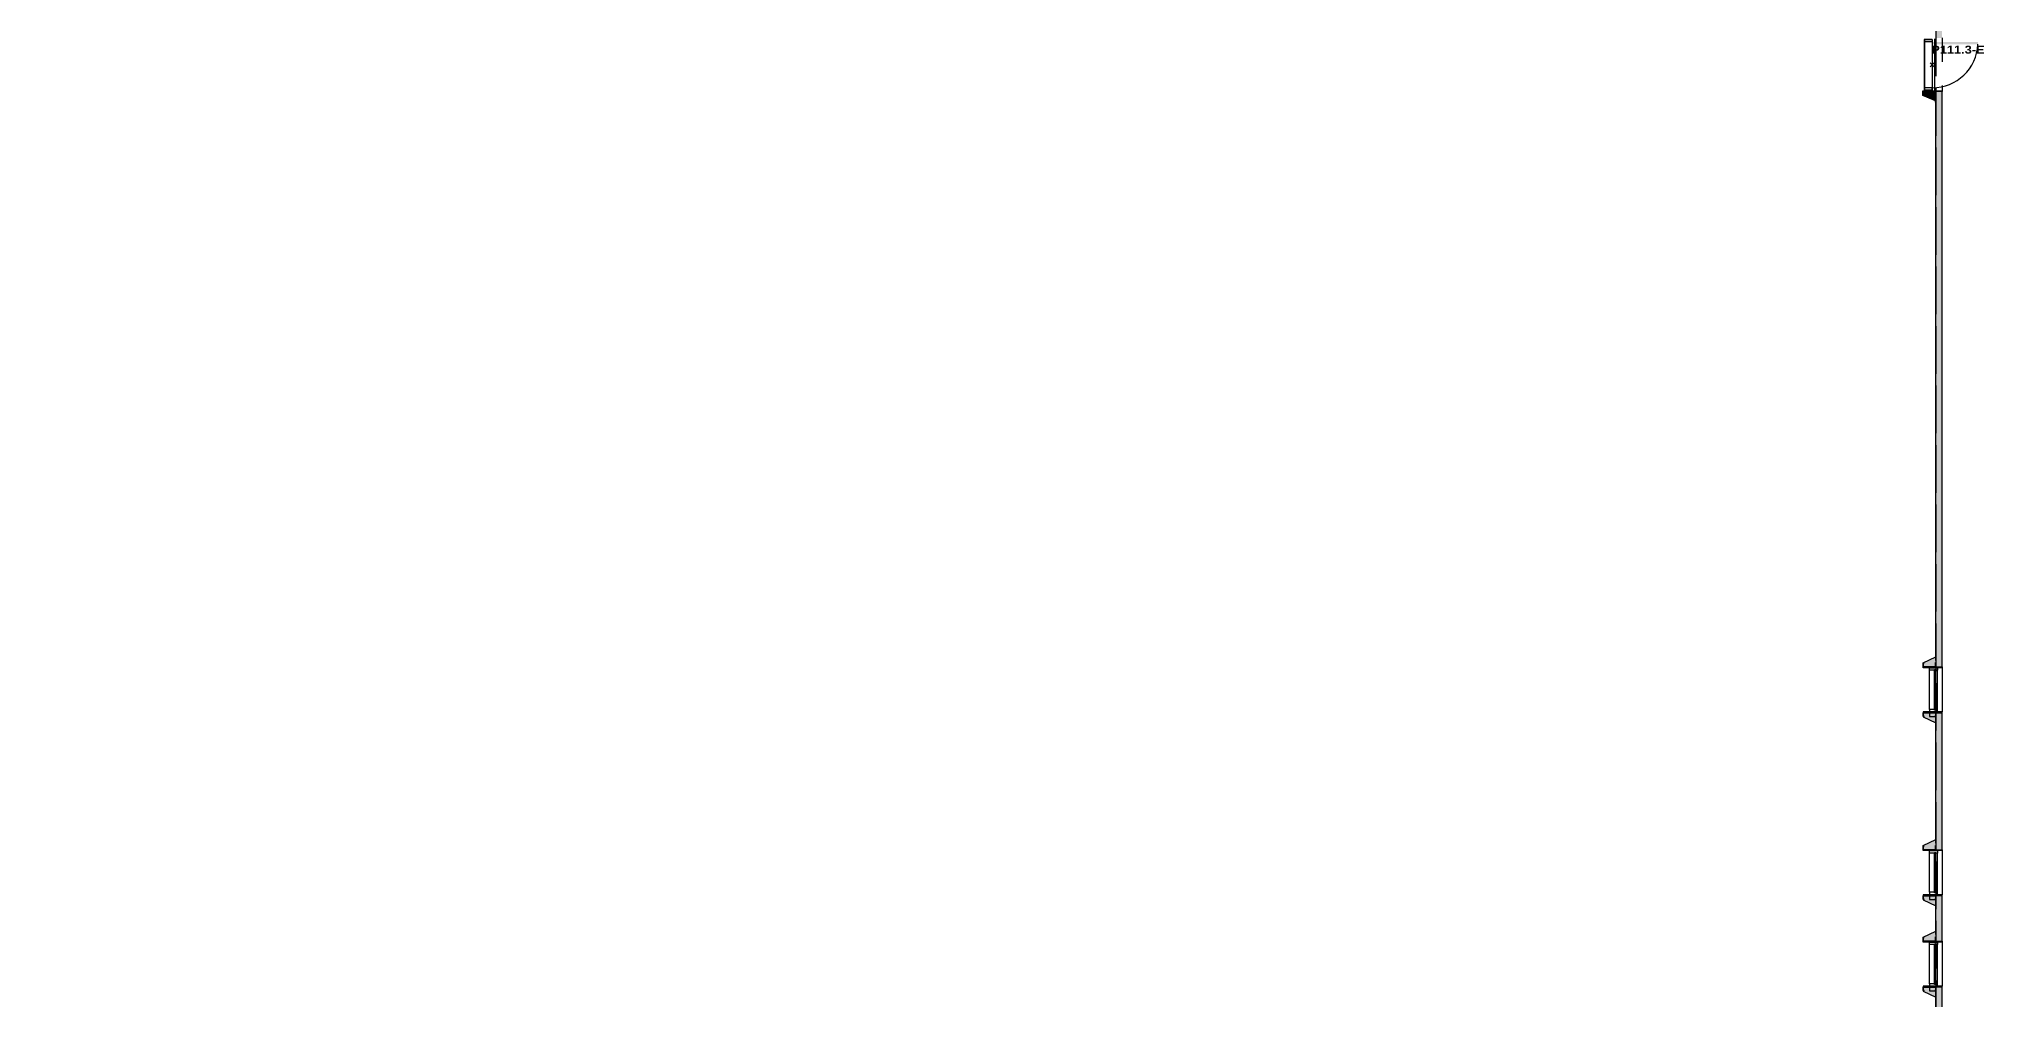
# Model space of a CAD drawing. Header units: inches. Extents: x 2743 to 10591, y -1604 to 5792.
# Drawn here: x 4019 to 5551, y 3539 to 4296 of the extents above; entities that cross this region are included whole.
import ezdxf

# ---------------------------------------------------------------- set-up
doc = ezdxf.new("R2010")
doc.units = ezdxf.units.IN
doc.header["$LTSCALE"] = 0.1875
doc.header["$MEASUREMENT"] = 0
doc.header["$PDMODE"] = 3
doc.header["$PDSIZE"] = 1.5
doc.linetypes.add('dash2', pattern=[500, 400, -100])
doc.linetypes.add('dash3', pattern=[200, 100, -100])
for name, color, linetype in [('A-N-FEN-EXT', 2, 'Continuous'), ('A-N-MUR-EXT', 5, 'Continuous'), ('A-N-MUR-INT', 3, 'Continuous'), ('A-N-POR-PLF', 30, 'Continuous'), ('A-N-POR-PLN', 7, 'Continuous'), ('A-N-PORTE#', 2, 'Continuous'), ('A-N-PORTE-EXT', 2, 'Continuous'), ('A-N-STRUCTURE', 4, 'Continuous'), ('fill253', 253, 'Continuous')]:
    doc.layers.add(name, color=color, linetype=linetype)
doc.styles.add('bold', font='')
doc.styles.get('bold').set_extended_font_data('Arial Black', bold=True)

msp = doc.modelspace()

# ---------------------------------------------------------------- hatches: boundary and pattern name
at = {"layer": 'A-N-POR-PLN'}
msp.add_hatch(color=7, dxfattribs=at).paths.add_polyline_path([(5545.7476, 4293.56361), (5545.7476, 4291.79196), (5509.72405, 4291.79196), (5509.72405, 4293.56361)])
at = {"layer": 'fill253'}
h = msp.add_hatch(color=7, dxfattribs=at)
h.dxf.hatch_style = 1
h.paths.add_polyline_path([(5517.44902, 4634.2983), (5512.52777, 4634.2983), (5512.54172, 4296.66232), (5517.46297, 4296.66232)])
h.paths.add_polyline_path([(5517.44903, 4881.11089), (5512.52778, 4881.11089), (5512.52778, 4775.21102), (5517.44903, 4775.21102)])
h.paths.add_polyline_path([(5517.44903, 5127.92329), (5512.52778, 5127.92329), (5512.52777, 5022.02362), (5517.44902, 5022.02362)])
h.paths.add_polyline_path([(4628.42938, 2943.29277), (4625.95018, 2938.37099), (5517.46297, 2938.37152), (5517.46297, 3130.36129), (5512.54172, 3130.36129), (5512.54172, 2943.29277)])
h.paths.add_polyline_path([(4200.50372, 2845.33593), (4208.49739, 2846.64062), (4193.49822, 2938.36282), (4192.72048, 2943.12545), (4184.51381, 2943.12545), (4185.25735, 2938.4929)])
h.paths.add_polyline_path([(4618.93272, 2938.2042), (4619.31197, 2936.00974), (4626.09389, 2937.11042), (4625.95018, 2938.37099), (4628.42938, 2943.29277), (4618.12265, 2943.29277)])
h.paths.add_polyline_path([(5517.46297, 5355.98239), (5512.54172, 5355.98239), (5512.52778, 5268.83602), (5517.44903, 5268.83602)])
h.paths.add_polyline_path([(2812.35741, 3123.02867), (2806.55239, 3125.08232), (2806.55239, 3123.83686), (2807.41263, 3123.50795), (2807.41906, 2938.2042), (3075.9398, 2938.37153), (3075.93335, 2943.29278), (2812.34031, 2943.12545)])
h.paths.add_polyline_path([(2807.41906, 3827.66882), (2812.34031, 3826.6441), (2812.34031, 4320.4792), (2807.41906, 4320.4792)])
h.paths.add_polyline_path([(5512.54172, 3862.52649), (5517.46297, 3862.52649), (5517.46297, 4254.42566), (5512.54172, 4254.42566)])
h.paths.add_polyline_path([(5512.5356, 3801.08425), (5517.45685, 3801.08425), (5517.46297, 3862.52649), (5512.54172, 3862.52649)])
h.paths.add_polyline_path([(5512.54172, 3656.9925), (5517.46297, 3656.9925), (5517.45685, 3765.06188), (5512.5356, 3765.06188)])
h.paths.add_polyline_path([(5512.53298, 3584.94295), (5517.45423, 3584.94295), (5517.46296, 3620.96895), (5512.54171, 3620.96895)])
h.paths.add_polyline_path([(5512.5391, 3512.89586), (5517.46035, 3512.89586), (5517.46066, 3548.92185), (5512.53941, 3548.92185)])
h.paths.add_polyline_path([(5512.5391, 3440.8512), (5517.46035, 3440.8512), (5517.46035, 3476.87475), (5512.5391, 3476.87475)])
h.paths.add_polyline_path([(4035.91549, 5642.91315), (4035.91549, 5647.83442), (2807.41263, 5647.83442), (2807.41906, 4361.46337), (2812.34031, 4361.46337), (2812.33388, 5642.91317)])
h.paths.add_polyline_path([(3118.18201, 2943.29277), (3118.18223, 2938.37152), (4185.31745, 2938.2042), (4184.51381, 2943.12545)])
h.paths.add_polyline_path([(4279.25656, 5642.88457), (4279.25657, 5647.80617), (4078.1514, 5647.83389), (4078.1514, 5642.91262)])
h.paths.add_polyline_path([(4872.5115, 5647.66709), (4872.5115, 5642.74584), (5512.54172, 5642.74584), (5512.54177, 5510.71941), (5517.46302, 5510.71941), (5517.46297, 5647.66709)])
h.paths.add_polyline_path([(5517.45593, 3260.73346), (5512.53008, 3260.73345), (5512.54172, 3172.43063), (5517.46297, 3172.43063)])
h.paths.add_polyline_path([(5512.53008, 3296.75701), (5517.45593, 3296.75699), (5517.45423, 3404.82765), (5512.53298, 3404.82765)])
h = msp.add_hatch(color=7, dxfattribs=at)
h.dxf.hatch_style = 1
h.paths.add_polyline_path([(5512.53529, 4246.12591), (5512.29902, 4246.12591), (5512.29902, 4247.11016), (5502.33801, 4251.37014), (5502.33801, 4255.05558), (5517.45653, 4255.05558), (5517.45653, 4254.42566), (5512.53528, 4254.42566)])
h = msp.add_hatch(color=7, dxfattribs=at)
h.dxf.hatch_style = 1
h.paths.add_polyline_path([(5502.5353, 3800.45927), (5513.80704, 3800.45493), (5517.45915, 3800.45493), (5517.45915, 3801.08424), (5512.5333, 3801.08426), (5512.53106, 3809.1415), (5502.53204, 3804.43315)])
h.paths.add_polyline_path([(5512.52918, 3757.00924), (5512.5333, 3765.06187), (5517.45915, 3765.06189), (5517.45915, 3765.69249), (5513.80704, 3765.69249), (5513.80704, 3765.6918), (5502.53204, 3765.6918), (5502.5353, 3761.72548)])
h = msp.add_hatch(color=7, dxfattribs=at)
h.dxf.hatch_style = 1
h.paths.add_polyline_path([(5502.53268, 3656.36507), (5513.80442, 3656.36073), (5517.45653, 3656.36073), (5517.45653, 3656.99004), (5512.53068, 3656.99006), (5512.52844, 3665.0473), (5502.52942, 3660.33895)])
h.paths.add_polyline_path([(5512.52657, 3612.91504), (5512.53068, 3620.96767), (5517.45653, 3620.96769), (5517.45653, 3621.59829), (5513.80442, 3621.59829), (5513.80442, 3621.5976), (5502.52942, 3621.5976), (5502.53268, 3617.63128)])
h = msp.add_hatch(color=7, dxfattribs=at)
h.dxf.hatch_style = 1
h.paths.add_polyline_path([(5502.53268, 3584.31797), (5513.80442, 3584.31363), (5517.45653, 3584.31363), (5517.45653, 3584.94294), (5512.53068, 3584.94296), (5512.52844, 3593.0002), (5502.52942, 3588.29185)])
h.paths.add_polyline_path([(5512.52656, 3540.86794), (5512.53068, 3548.92057), (5517.45653, 3548.92059), (5517.45653, 3549.55119), (5513.80442, 3549.55119), (5513.80442, 3549.5505), (5502.52942, 3549.5505), (5502.53268, 3545.58418)])

# ---------------------------------------------------------------- linework, layer by layer
at = {"color": 7}
for p, q in [((5512.53527, 4254.4414), (5502.53531, 4254.4414)), ((5502.53531, 4254.4414), (5502.53531, 4251.44141)), ((5502.53531, 4251.44141), (5503.28531, 4251.44141)), ((5502.66031, 4251.56641), (5502.66031, 4254.3164)), ((5502.66031, 4254.3164), (5512.41027, 4254.3164)), ((5503.28531, 4251.56641), (5502.66031, 4251.56641)), ((5503.28531, 4251.44141), (5503.28531, 4251.56641)), ((5512.41027, 4251.56641), (5511.78527, 4251.56641)), ((5511.78527, 4251.56641), (5511.78527, 4251.44141)), ((5511.78527, 4251.44141), (5512.53527, 4251.44141)), ((5512.41027, 4254.3164), (5512.41027, 4251.56641)), ((5512.53527, 4251.44141), (5512.53527, 4254.4414))]:
    msp.add_line(p, q, dxfattribs=at)
at = {"layer": 'A-N-FEN-EXT', "color": 7}
for p, q in [((5507.53847, 3798.48956), (5507.53847, 3800.45806)), ((5507.53847, 3800.45806), (5513.80704, 3800.45806)), ((5507.53847, 3767.6603), (5507.53847, 3798.48956)), ((5511.59615, 3798.48956), (5507.53847, 3798.48956)), ((5511.59615, 3767.06975), (5511.59615, 3799.08011)), ((5511.59615, 3799.08011), (5512.5804, 3799.08011)), ((5512.5804, 3767.06975), (5512.5804, 3799.08011)), ((5513.80704, 3798.48956), (5512.5804, 3798.48956)), ((5513.80704, 3800.45806), (5513.80704, 3798.48956)), ((5513.80704, 3767.6603), (5513.80704, 3798.48956)), ((5517.45915, 3800.45737), (5517.45915, 3765.69249)), ((5511.59615, 3767.6603), (5507.53847, 3767.6603)), ((5507.53847, 3767.6603), (5507.53847, 3765.6918)), ((5513.80704, 3767.6603), (5512.5804, 3767.6603)), ((5513.80704, 3765.6918), (5513.80704, 3767.6603)), ((5507.53847, 3765.6918), (5513.80704, 3765.6918)), ((5512.5804, 3767.06975), (5511.59615, 3767.06975)), ((5507.53585, 3654.39536), (5507.53585, 3656.36386)), ((5507.53585, 3656.36386), (5513.80442, 3656.36386)), ((5507.53585, 3623.5661), (5507.53585, 3654.39536)), ((5511.59353, 3654.39536), (5507.53585, 3654.39536)), ((5511.59353, 3622.97555), (5511.59353, 3654.98591)), ((5511.59353, 3654.98591), (5512.57778, 3654.98591)), ((5512.57778, 3622.97555), (5512.57778, 3654.98591)), ((5513.80442, 3654.39536), (5512.57778, 3654.39536)), ((5513.80442, 3656.36386), (5513.80442, 3654.39536)), ((5513.80442, 3623.5661), (5513.80442, 3654.39536)), ((5517.45653, 3656.36317), (5517.45653, 3621.59829)), ((5511.59353, 3623.5661), (5507.53585, 3623.5661)), ((5507.53585, 3623.5661), (5507.53585, 3621.5976)), ((5507.53585, 3621.5976), (5513.80442, 3621.5976)), ((5512.57778, 3622.97555), (5511.59353, 3622.97555)), ((5513.80442, 3623.5661), (5512.57778, 3623.5661)), ((5513.80442, 3621.5976), (5513.80442, 3623.5661)), ((5507.53585, 3582.34826), (5507.53585, 3584.31676)), ((5507.53585, 3584.31676), (5513.80442, 3584.31676)), ((5513.80442, 3584.31676), (5513.80442, 3582.34826)), ((5517.45653, 3584.31607), (5517.45653, 3549.55119)), ((5507.53585, 3551.519), (5507.53585, 3582.34826)), ((5511.59353, 3582.34826), (5507.53585, 3582.34826)), ((5511.59353, 3550.92845), (5511.59353, 3582.93881)), ((5511.59353, 3582.93881), (5512.57778, 3582.93881)), ((5512.57778, 3550.92845), (5512.57778, 3582.93881)), ((5513.80442, 3582.34826), (5512.57778, 3582.34826)), ((5513.80442, 3551.519), (5513.80442, 3582.34826)), ((5511.59353, 3551.519), (5507.53585, 3551.519)), ((5507.53585, 3551.519), (5507.53585, 3549.5505)), ((5507.53585, 3549.5505), (5513.80442, 3549.5505)), ((5512.57778, 3550.92845), (5511.59353, 3550.92845)), ((5513.80442, 3551.519), (5512.57778, 3551.519)), ((5513.80442, 3549.5505), (5513.80442, 3551.519))]:
    msp.add_line(p, q, dxfattribs=at)
at = {"layer": 'A-N-MUR-EXT', "color": 7}
for p, q in [((5517.45653, 3862.69381), (5517.45653, 4254.42566)), ((5517.45653, 3800.45737), (5517.45653, 3862.69381)), ((5502.53204, 3804.42283), (5512.53387, 3809.14283)), ((5502.53204, 3800.45927), (5502.53204, 3804.42283)), ((5517.45915, 3800.45737), (5502.53204, 3800.45927)), ((5502.5353, 3801.0867), (5502.5353, 3804.0867)), ((5502.5353, 3804.0867), (5503.2853, 3804.0867)), ((5512.53375, 3801.0867), (5502.5353, 3801.0867)), ((5503.2853, 3803.9617), (5502.6603, 3803.9617)), ((5502.6603, 3803.9617), (5502.6603, 3801.2117)), ((5502.6603, 3801.2117), (5512.40875, 3801.2117)), ((5503.2853, 3804.0867), (5503.2853, 3803.9617)), ((5511.78375, 3803.9617), (5511.78375, 3804.0867)), ((5511.78375, 3804.0867), (5512.53375, 3804.0867)), ((5512.40875, 3803.9617), (5511.78375, 3803.9617)), ((5512.40875, 3801.2117), (5512.40875, 3803.9617)), ((5512.53387, 3809.14283), (5512.5333, 3801.0867)), ((5512.5333, 3801.0867), (5517.45915, 3801.08668)), ((5512.53375, 3804.0867), (5512.53375, 3801.0867)), ((5517.45915, 3801.08668), (5517.45915, 3800.45737)), ((5517.45915, 3765.69248), (5502.53204, 3765.69058)), ((5502.53204, 3765.69058), (5502.53204, 3761.72702)), ((5502.53204, 3761.72702), (5512.53387, 3757.00703)), ((5512.53375, 3765.06315), (5502.5353, 3765.06315)), ((5502.5353, 3765.06315), (5502.5353, 3762.06316)), ((5502.5353, 3762.06316), (5503.2853, 3762.06316)), ((5502.6603, 3762.18816), (5502.6603, 3764.93815)), ((5502.6603, 3764.93815), (5512.40875, 3764.93815)), ((5503.2853, 3762.18816), (5502.6603, 3762.18816)), ((5503.2853, 3762.06316), (5503.2853, 3762.18816)), ((5512.40875, 3762.18816), (5511.78375, 3762.18816)), ((5511.78375, 3762.18816), (5511.78375, 3762.06316)), ((5511.78375, 3762.06316), (5512.53375, 3762.06316)), ((5512.40875, 3764.93815), (5512.40875, 3762.18816)), ((5512.5333, 3765.06315), (5517.45915, 3765.06317)), ((5512.53387, 3757.00703), (5512.5333, 3765.06315)), ((5512.53375, 3762.06316), (5512.53375, 3765.06315)), ((5517.45653, 3656.09343), (5517.45915, 3765.69249)), ((5517.45915, 3765.06317), (5517.45915, 3765.69248)), ((5502.52942, 3660.32863), (5512.53126, 3665.04863)), ((5502.52942, 3656.36507), (5502.52942, 3660.32863)), ((5512.53126, 3665.04863), (5512.53068, 3656.9925)), ((5517.45653, 3656.36317), (5502.52942, 3656.36507)), ((5502.53268, 3656.9925), (5502.53268, 3659.9925)), ((5502.53268, 3659.9925), (5503.28268, 3659.9925)), ((5512.53113, 3656.9925), (5502.53268, 3656.9925)), ((5503.28268, 3659.8675), (5502.65768, 3659.8675)), ((5502.65768, 3659.8675), (5502.65768, 3657.1175)), ((5502.65768, 3657.1175), (5512.40613, 3657.1175)), ((5503.28268, 3659.9925), (5503.28268, 3659.8675)), ((5511.78113, 3659.8675), (5511.78113, 3659.9925)), ((5511.78113, 3659.9925), (5512.53113, 3659.9925)), ((5512.40613, 3659.8675), (5511.78113, 3659.8675)), ((5512.40613, 3657.1175), (5512.40613, 3659.8675)), ((5512.53068, 3656.9925), (5517.45653, 3656.99248)), ((5512.53113, 3659.9925), (5512.53113, 3656.9925)), ((5517.45653, 3656.99248), (5517.45653, 3656.36317)), ((5517.45653, 3621.59828), (5502.52942, 3621.59638)), ((5502.52942, 3621.59638), (5502.52942, 3617.63282)), ((5502.52942, 3617.63282), (5512.53126, 3612.91283)), ((5512.53113, 3620.96895), (5502.53268, 3620.96895)), ((5502.53268, 3620.96895), (5502.53268, 3617.96896)), ((5502.53268, 3617.96896), (5503.28268, 3617.96896)), ((5502.65768, 3618.09396), (5502.65768, 3620.84395)), ((5502.65768, 3620.84395), (5512.40613, 3620.84395)), ((5503.28268, 3618.09396), (5502.65768, 3618.09396)), ((5503.28268, 3617.96896), (5503.28268, 3618.09396)), ((5512.40613, 3618.09396), (5511.78113, 3618.09396)), ((5511.78113, 3618.09396), (5511.78113, 3617.96896)), ((5511.78113, 3617.96896), (5512.53113, 3617.96896)), ((5512.40613, 3620.84395), (5512.40613, 3618.09396)), ((5512.53068, 3620.96895), (5517.45653, 3620.96897)), ((5512.53126, 3612.91283), (5512.53068, 3620.96895)), ((5512.53113, 3617.96896), (5512.53113, 3620.96895)), ((5517.45623, 3584.31607), (5517.45653, 3621.59828)), ((5517.45653, 3620.96897), (5517.45653, 3621.59828)), ((5502.52942, 3588.28153), (5512.53126, 3593.00153)), ((5502.52942, 3584.31797), (5502.52942, 3588.28153)), ((5517.45653, 3584.31607), (5502.52942, 3584.31797)), ((5502.53268, 3584.9454), (5502.53268, 3587.9454)), ((5502.53268, 3587.9454), (5503.28268, 3587.9454)), ((5512.53113, 3584.9454), (5502.53268, 3584.9454)), ((5503.28268, 3587.8204), (5502.65768, 3587.8204)), ((5502.65768, 3587.8204), (5502.65768, 3585.0704)), ((5502.65768, 3585.0704), (5512.40613, 3585.0704)), ((5503.28268, 3587.9454), (5503.28268, 3587.8204)), ((5511.78113, 3587.8204), (5511.78113, 3587.9454)), ((5511.78113, 3587.9454), (5512.53113, 3587.9454)), ((5512.40613, 3587.8204), (5511.78113, 3587.8204)), ((5512.40613, 3585.0704), (5512.40613, 3587.8204)), ((5512.53126, 3593.00153), (5512.53068, 3584.9454)), ((5512.53068, 3584.9454), (5517.45653, 3584.94538)), ((5512.53113, 3587.9454), (5512.53113, 3584.9454)), ((5517.45653, 3584.94538), (5517.45653, 3584.31607)), ((5517.45653, 3549.55118), (5502.52942, 3549.54928)), ((5502.52942, 3549.54928), (5502.52942, 3545.58572)), ((5502.52942, 3545.58572), (5512.53126, 3540.86573)), ((5512.53113, 3548.92185), (5502.53268, 3548.92185)), ((5502.53268, 3548.92185), (5502.53268, 3545.92186)), ((5502.53268, 3545.92186), (5503.28268, 3545.92186)), ((5502.65768, 3546.04686), (5502.65768, 3548.79685)), ((5502.65768, 3548.79685), (5512.40613, 3548.79685)), ((5503.28268, 3546.04686), (5502.65768, 3546.04686)), ((5503.28268, 3545.92186), (5503.28268, 3546.04686)), ((5512.40613, 3546.04686), (5511.78113, 3546.04686)), ((5511.78113, 3546.04686), (5511.78113, 3545.92186)), ((5511.78113, 3545.92186), (5512.53113, 3545.92186)), ((5512.40613, 3548.79685), (5512.40613, 3546.04686)), ((5512.53068, 3548.92185), (5517.45653, 3548.92187)), ((5512.53126, 3540.86573), (5512.53068, 3548.92185)), ((5512.53113, 3545.92186), (5512.53113, 3548.92185)), ((5517.45653, 3548.92187), (5517.45653, 3549.55118)), ((5517.45653, 3512.26844), (5517.45653, 3549.0387))]:
    msp.add_line(p, q, dxfattribs=at)
at = {"layer": 'A-N-MUR-INT', "color": 7}
for p, q in [((5502.33801, 4251.37014), (5502.33801, 4255.05558)), ((5502.33801, 4255.05558), (5517.45653, 4255.05558)), ((5512.29902, 4247.11016), (5502.33801, 4251.37014)), ((5512.29902, 4246.12591), (5512.29902, 4247.11016)), ((5512.53529, 4246.12591), (5512.29902, 4246.12591)), ((5517.45653, 4254.42566), (5512.53528, 4254.42566)), ((5512.53528, 4254.42566), (5512.53529, 4246.12591)), ((5512.53528, 3862.69381), (5512.53529, 4246.12591)), ((5517.45653, 4255.05558), (5517.45653, 4254.42566)), ((5512.53387, 3806.11653), (5512.53528, 3862.69381)), ((5517.45915, 3765.69249), (5507.53796, 3765.69249)), ((5507.53796, 3765.69249), (5507.53796, 3762.06316)), ((5507.53796, 3762.06316), (5512.53331, 3762.06316)), ((5512.53126, 3662.30301), (5512.52916, 3759.75238)), ((5512.5333, 3765.17998), (5517.45915, 3765.18)), ((5512.53331, 3762.06316), (5512.5333, 3765.17998)), ((5517.45915, 3765.18), (5517.45915, 3765.69249)), ((5517.45653, 3621.59829), (5507.53535, 3621.59829)), ((5507.53535, 3621.59829), (5507.53535, 3617.96896)), ((5507.53535, 3617.96896), (5512.53069, 3617.96896)), ((5512.53043, 3590.25553), (5512.53024, 3615.65647)), ((5512.53068, 3621.08578), (5517.45653, 3621.0858)), ((5512.53069, 3617.96896), (5512.53068, 3621.08578)), ((5517.45653, 3621.0858), (5517.45653, 3621.59829)), ((5517.45653, 3549.55119), (5507.53535, 3549.55119)), ((5507.53535, 3549.55119), (5507.53535, 3545.92186)), ((5507.53535, 3545.92186), (5512.53069, 3545.92186)), ((5512.53068, 3549.03868), (5517.45653, 3549.0387)), ((5512.53069, 3545.92186), (5512.53068, 3549.03868)), ((5512.53528, 3512.93071), (5512.53126, 3543.6089)), ((5517.45653, 3549.0387), (5517.45653, 3549.55119))]:
    msp.add_line(p, q, dxfattribs=at)
at = {"layer": 'A-N-POR-PLF', "color": 7}
for p, q in [((5503.73981, 4255.57156), (5503.73981, 4295.53211)), ((5503.73981, 4295.53211), (5509.72405, 4295.53211)), ((5509.72405, 4295.53211), (5509.72405, 4255.57156)), ((5509.72405, 4255.57156), (5503.73981, 4255.57156))]:
    msp.add_line(p, q, dxfattribs=at)
at = {"layer": 'A-N-POR-PLN', "color": 7}
for p, q in [((5503.73981, 4293.56361), (5503.73981, 4295.53211)), ((5509.72405, 4295.53211), (5503.73981, 4295.53211)), ((5509.72405, 4293.56361), (5503.73981, 4293.56361)), ((5509.72405, 4295.53211), (5509.72405, 4293.56361)), ((5503.73981, 4257.54006), (5503.73981, 4255.57156)), ((5509.72405, 4257.54006), (5503.73981, 4257.54006)), ((5509.72405, 4255.57156), (5509.72405, 4257.54006)), ((5509.72405, 4255.57156), (5503.73981, 4255.57156))]:
    msp.add_line(p, q, dxfattribs=at)
msp.add_arc((5509.72405, 4293.56361), 36.02355, 270, 357.18103762, dxfattribs=at)
msp.add_point((5509.72405, 4275.55184), dxfattribs=at)
at = {"layer": 'A-N-PORTE-EXT', "color": 7}
for p, q in [((5503.73391, 4296.01671), (5503.73391, 4255.05558)), ((5511.52899, 4296.01671), (5511.62378, 4255.05558))]:
    msp.add_line(p, q, dxfattribs=at)
at = {"layer": 'A-N-PORTE-EXT', "color": 7, "linetype": 'dash3'}
msp.add_line((5517.45653, 4296.78043), (5517.45653, 4255.05558), dxfattribs=at)
at = {"layer": 'A-N-STRUCTURE', "color": 7, "linetype": 'dash2', "ltscale": 0.5}
msp.add_line((5512.52262, 4632.17594), (5512.53528, 2943.60067), dxfattribs=at)

# ---------------------------------------------------------------- texts
at = {"layer": 'A-N-PORTE#', "color": 7, "style": 'bold'}
msp.add_text('P111.3-E', height=6.2992, dxfattribs=at).set_placement((5508.9603, 4284.37368))

doc.saveas('drawing.dxf')
